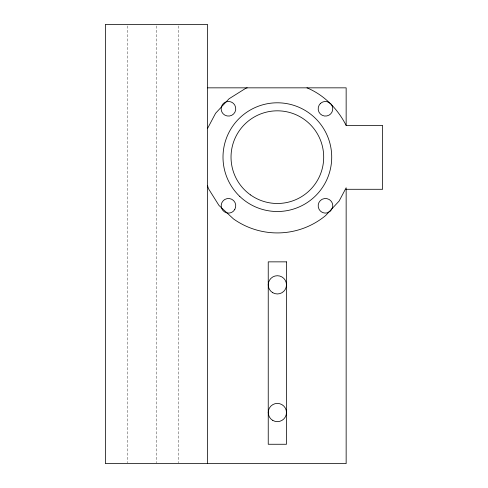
<?xml version="1.0" encoding="UTF-8"?>
<svg xmlns="http://www.w3.org/2000/svg" width="488" height="488" viewBox="0 0 488 488"><rect width="100%" height="100%" fill="white"/><g stroke="black" fill="none" stroke-linecap="round" stroke-linejoin="round"><path stroke-width="0.37" stroke-dasharray="2.44 1.83" d="M178.334 25.925L178.334 462.837M156.447 25.925L156.447 462.837M127.258 25.925L127.258 462.837"/><path stroke-width="0.73" d="M221.418 106.896L221.174 108.787A7.296 7.296 0 0 0 223.309 113.948L224.822 115.107A7.296 7.296 0 0 0 234.789 105.14L233.63 103.627A7.296 7.296 0 0 0 226.578 101.742L224.822 102.468A7.296 7.296 0 0 0 221.418 106.896L229.061 98.771L245.818 88.261L247.196 87.84M207.516 128.521L215.598 113.265L221.406 107.012M207.516 87.84L346.151 87.84L346.151 125.447L382.629 125.447L382.629 189.289L346.151 189.289M306.983 87.84C324.209 95.032 337.775 108.94 346.151 125.447M207.516 185.605L208.468 188.697L218.978 205.448L233.471 218.917A75.768 75.768 0 0 0 325.661 215.531L339.123 201.044L346.151 187.77L346.151 463.6L105.371 463.6L105.371 24.4L207.516 24.4L207.516 463.6M332.511 207.668L330.62 210.944L327.35 212.829A7.296 7.296 0 0 1 320.305 210.944L319.146 209.431A7.296 7.296 0 0 1 329.113 199.464L330.62 200.623A7.296 7.296 0 0 1 332.511 207.668M234.789 209.431L233.63 210.944A7.296 7.296 0 0 1 228.469 213.079L226.578 212.829A7.296 7.296 0 0 1 223.309 200.623L224.822 199.464A7.296 7.296 0 0 1 234.789 209.431M320.305 103.627L319.146 105.14A7.296 7.296 0 0 0 329.113 115.107L330.62 113.948A7.296 7.296 0 0 0 331.779 105.14L330.62 103.627L327.35 101.742A7.296 7.296 0 0 0 320.305 103.627M286.48 261.855L268.241 261.855L268.241 444.263L286.48 444.263L286.48 261.855M250.521 194.919A46.33 46.33 0 0 0 323.489 161.51A46.33 46.33 0 0 0 258.073 115.028A46.33 46.33 0 0 0 250.521 194.919M272.798 420.424A9.119 9.119 0 0 0 286.48 412.525A9.119 9.119 0 0 0 272.798 404.625A9.119 9.119 0 0 0 272.798 420.424M272.798 292.739A9.119 9.119 0 0 0 286.48 284.839A9.119 9.119 0 0 0 272.798 276.94A9.119 9.119 0 0 0 272.798 292.739M239.803 196.451A54.357 54.357 0 0 0 330.169 170.031A54.357 54.357 0 0 0 262.105 104.981A54.357 54.357 0 0 0 239.803 196.451"/></g></svg>
